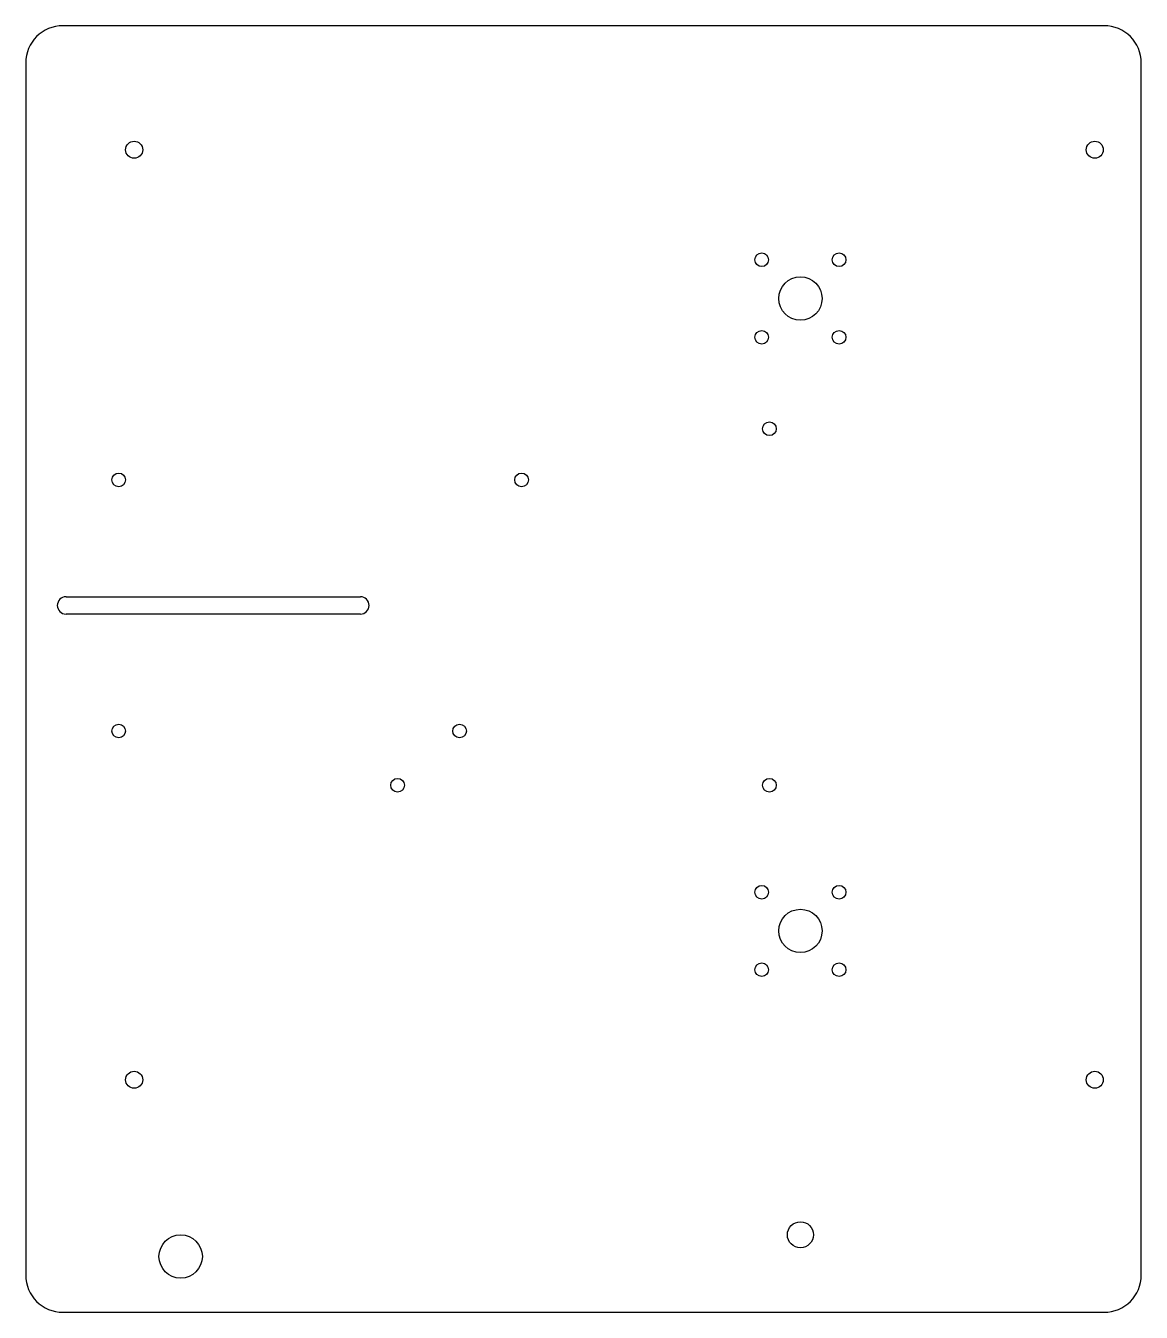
# Model space of a CAD drawing. Header units: millimetres. Extents: x -250 to 110, y -225 to 190.
import ezdxf

# ---------------------------------------------------------------- set-up
doc = ezdxf.new("R2010")
doc.units = ezdxf.units.MM

msp = doc.modelspace()

# ---------------------------------------------------------------- linework, layer by layer
for p, q in [((98, 190), (-238, 190)), ((-250, 178), (-250, -213)), ((110, -213), (110, 178)), ((-237, 5.8), (-142, 5.8)), ((-142, 0.2), (-237, 0.2)), ((-238, -225), (98, -225))]:
    msp.add_line(p, q)
for centre, radius in [((-215, 150), 2.75), ((95, 150), 2.75), ((-12.5, 114.5), 2.2), ((12.5, 114.5), 2.2), ((0, 102), 7), ((-12.5, 89.5), 2.2), ((12.5, 89.5), 2.2), ((-10, 60), 2.2), ((-220, 43.5), 2.2), ((-90, 43.5), 2.2), ((-220, -37.5), 2.2), ((-110, -37.5), 2.2), ((-130, -55), 2.2), ((-10, -55), 2.2), ((-12.5, -89.5), 2.2), ((12.5, -89.5), 2.2), ((0, -102), 7), ((-12.5, -114.5), 2.2), ((12.5, -114.5), 2.2), ((-215, -150), 2.75), ((95, -150), 2.75), ((0, -200), 4.2), ((-200, -207), 7)]:
    msp.add_circle(centre, radius)
for centre, radius, start, end in [((-238, 178), 12, 90, 180), ((98, 178), 12, 0, 90), ((-237, 3), 2.8, -270, -90), ((-142, 3), 2.8, -90, 90), ((-238, -213), 12, 180, 270), ((98, -213), 12, 270, 360)]:
    msp.add_arc(centre, radius, start, end)

doc.saveas('drawing.dxf')
